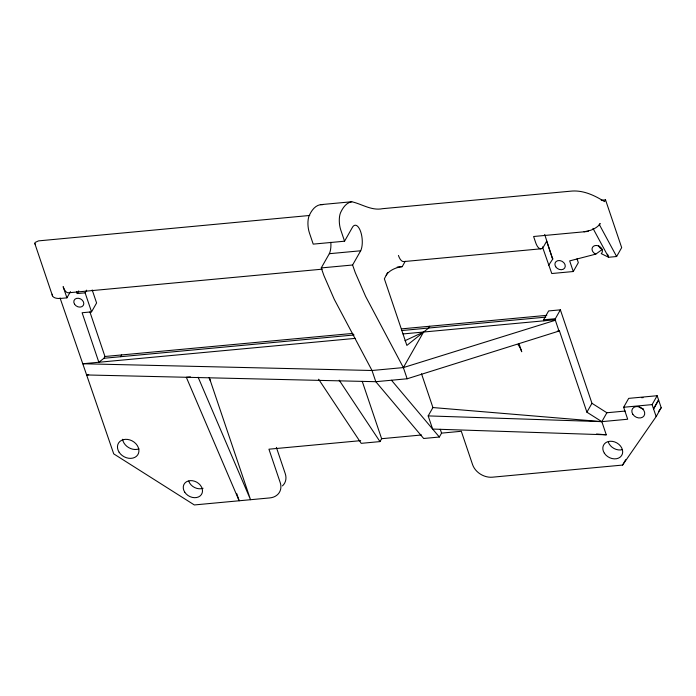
<?xml version="1.0" encoding="UTF-8"?>
<svg xmlns="http://www.w3.org/2000/svg" width="696" height="696" viewBox="0 0 696 696"><rect width="100%" height="100%" fill="white"/><g stroke="black" fill="none" stroke-linecap="round" stroke-linejoin="round"><path stroke-width="1.04" d="M52.487 295.835L34.8 243.478L35.105 242.452L38.506 240.886L309.737 215.464M387.663 272.467L384.366 278.818L406.873 345.416L428.658 328.025L429.667 326.25M52.252 294.234A13.311 6.125 -18.7 0 0 60.961 298.41L66.92 297.853L70.453 291.633M86.626 290.154L85.112 292.825L77.23 293.555L78.744 290.893M89.906 311.947L104.957 356.491L103.948 358.266L98.849 362.259L82.119 312.739L91.541 311.86L96.596 302.978L92.194 289.945M120.652 356.709L121.661 354.934M440.272 429.301L441.56 433.121L439.341 437.027L423.664 438.489L375.796 381.695L372.012 370.498L334.289 299.376L323.901 275.546L321.248 267.925L329.33 253.701A14.172 5.768 84.7 0 0 330.835 242.269M601.205 200.248L605.529 199.848L604.519 201.623C594.297 195.211 582.7 189.756 570.311 191.209L382.626 208.678C371.438 210.94 361.833 203.945 351.75 201.753L320.395 204.676C315.184 205.581 311.86 210.166 309.676 214.612A13.311 5.42 84.7 0 0 309.424 232.925L313.209 244.122L344.564 241.208L352.637 226.983A14.172 5.768 84.7 0 1 360.702 231.768A14.172 5.768 84.7 0 1 360.685 250.778L352.602 265.002L355.264 272.632L365.644 296.452L403.367 367.584L407.151 378.781L559.445 330.922L557.331 331.122M386.202 275.285A13.32 6.508 -19.8 0 1 402.21 266.638L405.237 261.305M60.039 297.949L82.772 363.756L372.012 370.498L403.367 367.584L423.568 332.027L404.994 340.701M318.62 379.224L361.207 443.343L379.973 441.595L381.617 438.706L362.251 381.391M559.445 330.922L586.902 412.189L601.831 421.645L606.277 434.809L432.625 429.058L428.179 415.904L432.921 407.551L421.506 373.769M542.454 246.889L551.78 273.528L573.278 271.527L578.324 262.644L577.019 258.773M544.672 234.439L552.694 259.156L546.638 241.234L543.515 246.741A13.311 5.42 84.7 0 1 535.685 242.66L533.606 236.501L588.129 231.42L588.398 230.941M543.907 320.821L543.567 319.821L548.622 310.938L560.376 309.842L591.957 403.297L606.877 412.754L625.199 411.049M599.186 224.834L600.178 223.564L598.717 225.443A13.311 6.125 -18.7 0 1 590.626 230.289L584.022 231.803M403.367 367.584L555.356 320.256L555.33 318.725L560.376 309.842M598.743 245.845A5.446 4.298 29.6 0 0 601.283 248.95L602.266 249.438L595.793 254.127L594.819 253.64A5.446 4.298 29.6 0 1 592.627 247.158A5.446 4.298 29.6 0 1 599.63 246.506A5.446 4.298 29.6 0 1 601.822 252.987L601.222 253.622L608.617 257.268L616.621 256.519L621.676 247.628L605.529 199.848M586.902 412.189L591.957 403.297M606.877 412.754L601.831 421.645L428.179 415.904M432.921 407.551L601.831 421.645L627.688 419.236L623.642 407.264L628.688 398.373L657.154 395.72L661.2 407.699L656.154 416.591L622.598 465.067L492.429 477.186A16.643 13.128 29.6 0 1 472.567 464.597L461.309 431.285L441.56 433.121M656.154 416.591L652.1 404.611L657.154 395.72M653.5 408.743L658.547 399.852M653.596 409.03L658.642 400.139M622.598 465.067L625.626 459.734M548.665 265.272L552.902 258.799M658.764 411.223L661.2 407.699M351.75 201.753C346.538 202.658 343.215 207.243 341.031 211.697A13.311 5.42 84.7 0 0 340.779 230.011L344.564 241.208M595.793 254.127L569.676 260.887L573.278 271.527M329.33 253.701L360.685 250.778M321.248 267.925L352.602 265.002M322.222 269.169L68.434 292.798A13.311 5.42 84.7 0 1 63.136 286.656L66.92 297.853M540.983 248.803L403.715 261.583A13.311 5.42 84.7 0 1 398.425 255.441M397.164 267.107L402.21 266.638M104.957 356.491L352.924 333.401M401.557 328.869L546.786 315.349M103.948 358.266L354.081 334.976M401.627 330.548L545.777 317.124M543.567 319.821L555.33 318.725M355.404 338.369L82.772 363.756L113.726 453.87L194.332 504.948L269.787 497.918A16.643 13.128 29.6 0 0 280.192 482.511L268.934 449.198L360.685 440.655M403.027 333.941L555.66 319.725M88.714 374.752L86.556 374.953L375.796 381.695L407.151 378.781M190.452 376.893L186.319 377.284L239.154 500.772L236.727 493.577M623.642 407.264L652.1 404.611M381.617 438.706L421.558 434.983M320.395 204.676L322.857 204.659M596.533 433.991L606.277 434.809M391.474 380.242L439.341 437.027M339.187 380.19L379.973 441.595M34.8 243.478L35.479 244.574M599.465 224.808L616.621 256.519M592.975 228.349L608.617 257.268L607.582 254.197M198.125 377.215L250.534 499.711L209.339 377.789M555.356 320.256L559.14 331.453M519.059 343.859L521.73 351.758A19.975 8.126 84.7 0 0 518.076 344.79M276.373 447.371L285.238 473.628A16.643 13.128 29.6 0 1 282.445 485.895M85.112 292.825L91.541 311.86M76.577 291.633L77.23 293.555M643.591 409.022A6.777 5.351 29.6 0 1 638.954 406.716M641.399 397.668A6.777 5.351 29.6 0 1 643.06 397.712M622.372 449.66A10.44 8.239 29.6 0 1 608.304 442.056M203.075 488.253A10.101 7.969 29.6 0 1 188.738 481.119M138.991 448.877A11.275 8.9 29.6 0 1 122.583 439.254M209.113 377.684A19.975 8.126 84.7 0 1 210.34 380.755M555.704 266.759A5.446 4.298 29.6 0 0 564.682 268.047A5.446 4.298 29.6 0 0 559.871 260.582A5.446 4.298 29.6 0 0 555.704 266.759M632.821 414.285A6.777 5.351 29.6 0 0 644 415.886A6.777 5.351 29.6 0 0 638.014 406.603A6.777 5.351 29.6 0 0 632.821 414.285M604.346 453.183A10.44 8.239 29.6 0 0 621.563 455.636A10.44 8.239 29.6 0 0 612.341 441.351A10.44 8.239 29.6 0 0 604.346 453.183M184.744 492.176A10.101 7.969 29.6 0 0 201.405 494.56A10.101 7.969 29.6 0 0 192.479 480.727A10.101 7.969 29.6 0 0 184.744 492.176M119.12 452.235A11.275 8.9 29.6 0 0 137.704 454.888A11.275 8.9 29.6 0 0 127.751 439.446A11.275 8.9 29.6 0 0 119.12 452.235M74.568 304.256A5.263 4.15 29.6 0 0 83.242 305.492A5.263 4.15 29.6 0 0 78.596 298.288A5.263 4.15 29.6 0 0 74.568 304.256"/></g></svg>
